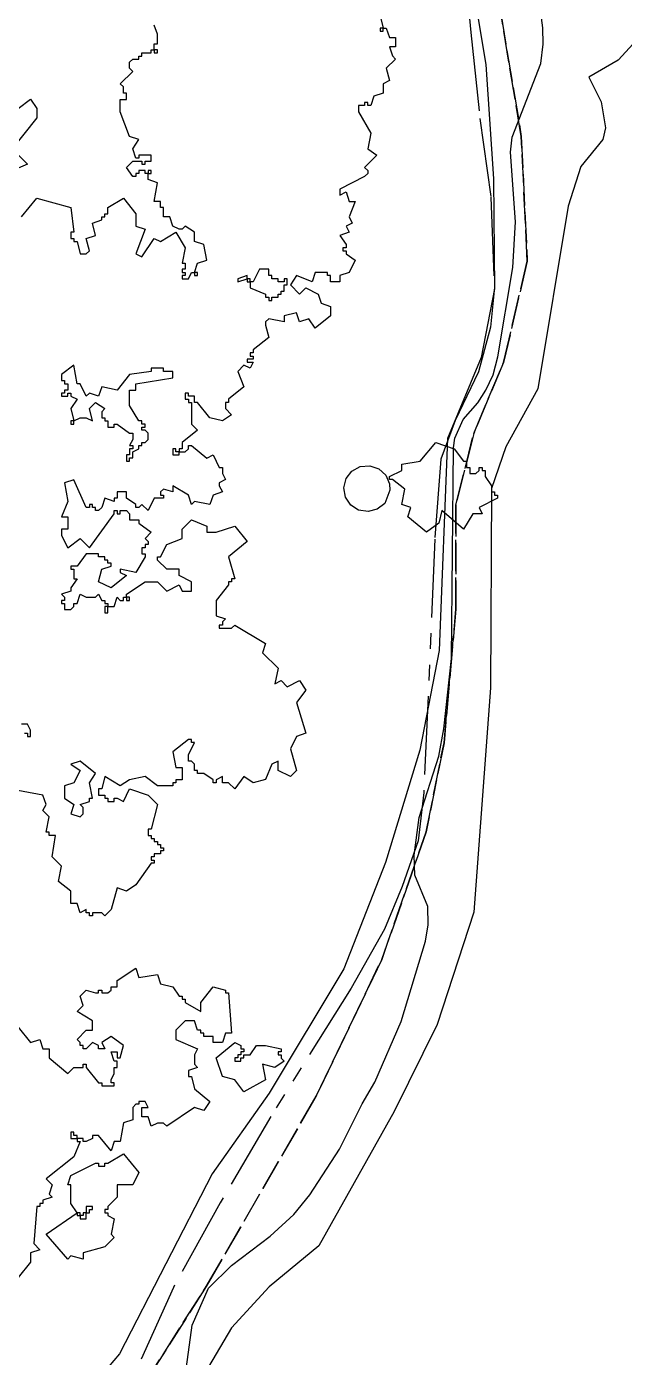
# Model space of a CAD drawing. Header units: metres. Extents: x -400 to 800, y -650 to 500.
# Drawn here: x 500.9 to 549.2, y -425.2 to -317.6 of the extents above; entities that cross this region are included whole.
import ezdxf

# ---------------------------------------------------------------- set-up
doc = ezdxf.new("R2010")
doc.units = ezdxf.units.M
doc.header["$LTSCALE"] = 2
doc.linetypes.add('DASHED', pattern=[1.524, 1.27, -0.254])
doc.linetypes.add('PHANTOM', pattern=[6.35, 3.175, -0.635, 0.635, -0.635, 0.635, -0.635])
for name, color, linetype in [('SITE-FLOOD-LIMIT', 5, 'DASHED'), ('SITE-PROPERTY', 7, 'PHANTOM'), ('SITE-TREE-CANOPY', 94, 'CONTINUOUS'), ('SITE-WATER-EDGE', 5, 'CONTINUOUS'), ('TOPO-CONTOUR-MAJOR', 8, 'CONTINUOUS'), ('TOPO-CONTOUR-MINOR', 9, 'CONTINUOUS')]:
    doc.layers.add(name, color=color, linetype=linetype)

msp = doc.modelspace()

# ---------------------------------------------------------------- linework, layer by layer
at = {"layer": 'SITE-FLOOD-LIMIT'}
for points in [[(447.55, -495.62), (454.15, -490.72), (457.73, -487.73), (460.13, -485.02), (469.26, -476.64), (476.71, -473.04), (492.08, -458.87), (499.29, -451.18), (502.65, -444.22), (503.85, -438.69), (506.98, -432.69), (515.38, -419.47), (524.27, -404.1), (529.56, -393.05), (533.16, -382.72), (534.6, -375.52), (535.56, -364.71), (535.56, -356.3), (537, -350.53), (539.41, -344.77), (541.33, -336.6), (540.85, -326.51), (538.69, -313.54)], [(538.69, -313.54), (540.85, -326.51), (541.33, -336.6), (539.41, -344.77), (537, -350.53), (535.56, -356.3), (535.56, -364.71), (534.6, -375.52), (533.16, -382.72), (529.56, -393.05), (524.27, -404.1), (515.38, -419.47), (506.98, -432.69), (503.85, -438.69), (502.65, -444.22), (499.29, -451.18), (492.08, -458.87), (476.71, -473.04), (469.26, -476.64), (460.13, -485.02), (457.73, -487.73), (451.03, -493.09)]]:
    msp.add_lwpolyline(points, dxfattribs=at)
at = {"layer": 'SITE-PROPERTY'}
msp.add_lwpolyline([(536.42, -314.42), (536.77, -318.12), (537.5, -325.07), (538.39, -331.42), (538.67, -338.68), (538.35, -341.94), (537.38, -345.55), (535.49, -349.48), (534.35, -352.59), (533.86, -359.06), (532.97, -379.54), (532.51, -383.46), (531.22, -387.13), (529.79, -390.6), (527.1, -395.35), (520.6, -405.74), (516.51, -412.7), (512.72, -419.55), (509.59, -426.5)], dxfattribs=at)
at = {"layer": 'SITE-TREE-CANOPY'}
for points in [[(529.43, -316.75), (529.68, -317.76), (529.93, -317.76), (530.18, -318.51), (530.68, -318.51), (530.68, -319.26), (530.18, -319.26), (530.43, -320), (530.68, -320.26), (529.93, -321), (530.18, -322), (529.68, -322.26), (529.68, -323.01), (528.93, -323.26), (528.68, -324.01), (528.43, -324.01), (528.43, -323.76), (528.18, -323.76), (528.18, -324.01), (527.68, -324.01), (527.68, -324.51), (528.68, -326.25), (528.43, -327.51), (529.18, -328.01), (528.18, -329.01), (528.43, -329.26), (528.43, -329.5), (528.18, -329.76), (526.18, -330.76), (526.18, -331.26), (526.68, -331), (526.93, -331.76), (527.43, -331.76), (526.93, -333.01), (527.18, -333.51), (526.68, -333.76), (526.93, -334.25), (526.18, -334.51), (526.68, -335.25), (526.68, -335.51), (526.43, -335.51), (526.43, -335.75), (526.68, -335.75), (526.68, -336.01), (527.43, -336.51), (526.93, -337.51), (526.18, -337.76), (526.18, -338.26), (525.43, -338.26), (525.43, -337.76), (525.18, -337.76), (525.18, -337.51), (524.18, -337.51), (523.93, -338.26), (522.68, -337.76), (522.18, -338.51), (522.93, -339.26), (523.43, -338.76), (524.43, -339.26), (524.68, -340), (525.43, -340.26), (525.43, -341), (524.18, -342), (523.68, -341.26), (522.93, -341.5), (522.68, -340.76), (521.68, -341), (521.68, -341.5), (520.43, -341.26), (520.18, -341.5), (520.18, -341.76), (520.43, -342.76), (519.18, -343.76), (519.18, -344.01), (518.93, -344.01), (518.93, -344.26), (519.18, -344.26), (519.18, -344.51), (518.68, -344.51), (518.68, -344.75), (519.18, -344.75), (518.93, -345.25), (518.43, -345.01), (517.93, -345.51), (518.43, -346.75), (517.18, -347.76), (517.18, -348.01), (516.93, -348.01), (516.93, -348.51), (517.43, -349.01), (516.68, -349.5), (515.68, -349.26), (514.68, -348.01), (514.43, -348.01), (514.43, -347.51), (513.93, -347.51), (513.93, -347.25), (513.68, -347.25), (513.68, -347.76), (513.93, -347.76), (513.93, -348.01), (514.18, -348.01), (514.18, -349.76), (514.68, -350.26), (513.43, -351.26), (513.43, -351.76), (513.18, -351.76), (513.18, -352), (513.68, -352), (513.93, -351.76), (513.93, -351.5), (514.18, -351.5), (515.43, -352.51), (515.93, -352.26), (516.43, -353.26), (516.68, -353.26), (516.68, -353.76), (516.93, -354.25), (516.43, -354.51), (516.43, -354.75), (516.68, -355.25), (515.93, -355.51), (515.68, -356.25), (514.43, -356.01), (514.18, -356.25), (513.93, -355.51), (512.68, -354.75), (512.68, -355.25), (511.93, -355.01), (511.68, -355.25), (511.68, -355.51), (511.93, -355.51), (511.93, -355.75), (511.18, -355.75), (510.68, -356.75), (510.18, -356.25), (509.93, -356.51), (509.68, -356.51), (509.68, -356.25), (508.93, -355.75), (508.93, -355.25), (508.18, -355.25), (508.18, -355.75), (507.93, -355.75), (507.93, -356.01), (507.18, -355.75), (506.93, -356.51), (506.68, -356.75), (506.43, -356.75), (506.43, -356.51), (506.18, -356.51), (506.18, -356.25), (505.93, -356.25), (505.93, -356.51), (505.68, -356.51), (504.68, -354.26), (503.93, -354.51), (504.18, -356.01), (503.68, -357.25), (504.18, -357.25), (504.18, -358.26), (503.68, -358.26), (503.68, -358.76), (504.18, -359.76), (505.18, -359.01), (505.93, -359.76), (507.93, -357.01), (507.93, -356.75), (508.18, -356.75), (508.18, -357.01), (508.43, -357.01), (508.43, -356.75), (508.93, -356.75), (509.18, -357.01), (509.18, -357.51), (509.93, -357.51), (509.93, -357.76), (510.93, -358.51), (510.43, -359.01), (510.68, -359.26), (510.68, -359.5), (510.43, -359.5), (510.43, -359.76), (510.18, -359.76), (510.18, -360.26), (510.43, -360.26), (510.43, -360.5), (509.68, -361.76), (508.43, -361.5), (508.43, -361.76), (508.93, -362), (507.68, -363.01), (506.68, -362.5), (506.93, -361.5), (507.68, -361.26), (507.68, -361), (507.43, -361), (507.43, -360.76), (507.18, -360.76), (507.18, -360.5), (506.68, -360.5), (506.68, -360.26), (505.68, -360.26), (504.93, -361.26), (504.43, -361.26), (504.43, -361.5), (504.68, -361.5), (504.68, -362.26), (504.93, -362.26), (504.43, -363.01), (504.43, -363.26), (503.68, -363.51), (503.93, -363.76), (503.93, -364.01), (503.68, -364.01), (503.68, -364.26), (503.93, -364.26), (503.93, -364.75), (504.43, -364.75), (504.68, -364.51), (504.68, -364.26), (504.93, -364.26), (505.18, -363.51), (505.68, -363.76), (506.43, -363.76), (506.68, -363.51), (506.93, -364.01), (507.18, -364.01), (507.18, -364.26), (507.43, -364.26), (507.43, -364.51), (507.93, -364.51), (508.18, -363.76), (508.43, -364.01), (508.68, -364.01), (508.68, -363.76), (508.93, -363.76), (508.93, -363.51), (510.43, -362.51), (511.43, -362.51), (512.18, -363.26), (513.18, -362.76), (513.43, -363.26), (514.18, -363.26), (514.18, -362.51), (513.18, -362), (513.18, -361.5), (512.18, -361.5), (511.43, -360.76), (511.43, -360.5), (511.68, -360.5), (512.18, -359.5), (513.43, -359.01), (513.43, -358.26), (514.18, -357.51), (515.43, -358.01), (515.43, -358.51), (516.18, -358.51), (517.68, -358.01), (518.68, -359.26), (517.18, -360.5), (517.68, -362.26), (517.43, -362.26), (517.43, -362.51), (517.18, -362.51), (517.18, -362.76), (516.18, -364.01), (516.18, -365.25), (516.93, -365.51), (516.68, -365.75), (516.68, -366.01), (516.43, -366.01), (516.43, -366.25), (517.43, -366.25), (517.68, -366.01), (520.18, -367.51), (519.93, -368.26), (521.18, -369.5), (520.93, -370.76), (521.43, -370.5), (521.93, -371), (522.93, -370.5), (523.43, -371.26), (522.68, -372.26), (523.43, -374.75), (522.68, -375.01), (522.18, -376.01), (522.68, -377.76), (522.18, -378.26), (521.18, -377.76), (521.18, -377.01), (520.68, -377.26), (520.18, -378.5), (519.18, -378.76), (518.43, -378.26), (517.68, -379.26), (517.18, -378.76), (516.68, -378.76), (516.68, -378.26), (516.18, -378.51), (516.18, -378.76), (515.93, -378.76), (515.93, -378.51), (515.18, -378.01), (514.68, -378.01), (514.68, -377.76), (514.43, -377.76), (514.43, -377.26), (514.18, -377.01), (513.93, -377.01), (513.93, -376.51), (514.43, -375.51), (514.18, -375.51), (514.18, -375.25), (513.93, -375.25), (512.68, -376.25), (512.93, -377.51), (513.43, -377.51), (513.43, -378.51), (512.93, -378.51), (512.93, -378.76), (512.68, -378.76), (512.68, -379), (511.43, -379), (510.43, -378.26), (509.18, -378.51), (508.43, -379), (507.18, -378.26), (506.93, -379.26), (506.68, -379.26), (506.68, -379.76), (507.18, -379.76), (507.18, -380), (507.43, -380), (507.43, -380.26), (507.93, -380.26), (507.93, -380), (508.18, -380), (508.68, -380.26), (509.18, -379.26), (510.68, -379.76), (511.43, -380.5), (510.93, -382.51), (510.68, -382.51), (510.68, -383.01), (510.93, -383.01), (510.93, -383.26), (511.18, -383.26), (511.18, -383.51), (511.43, -383.51), (511.43, -383.75), (511.68, -383.75), (511.68, -384.01), (511.93, -384.01), (511.93, -384.25), (511.68, -384.25), (511.68, -384.51), (511.18, -384.51), (511.18, -384.75), (510.93, -384.75), (510.93, -385.01), (511.18, -385.01), (511.18, -385.25), (510.93, -385.25), (509.68, -387.01), (508.93, -387.51), (508.18, -387.26), (507.68, -389), (507.18, -389.5), (506.93, -389.26), (506.18, -389.26), (506.18, -389.5), (505.93, -389.5), (505.93, -389.26), (505.68, -389.26), (505.68, -389), (505.18, -389.26), (504.93, -388.51), (504.43, -388.51), (504.43, -387.51), (503.43, -386.75), (503.68, -385.51), (502.93, -384.75), (503.18, -383.01), (502.68, -383.01), (502.68, -382.76), (502.43, -382.76), (502.68, -381.5), (502.18, -381), (502.43, -380.5), (502.18, -379.76), (499.43, -379.26)], [(500.43, -333), (501.68, -331.5), (504.43, -332.26), (504.68, -334.26), (504.43, -334.26), (504.43, -334.76), (504.68, -334.76), (504.68, -335.01), (504.93, -335.01), (505.18, -336.01), (505.68, -336.01), (505.93, -335.75), (505.68, -334.76), (506.43, -334.51), (506.18, -333.51), (506.93, -333.26), (506.93, -333), (507.18, -333), (507.18, -332.76), (507.43, -332.76), (507.43, -332.26), (508.68, -331.5), (509.68, -332.76), (509.68, -333.76), (510.43, -334.01), (509.68, -336.01), (510.18, -336.25), (511.18, -334.76), (511.68, -335.01), (512.93, -334.26), (513.68, -335.51), (513.43, -336.75), (513.68, -336.75), (513.68, -337.25), (513.43, -337.25), (513.43, -337.51), (513.68, -337.51), (513.68, -337.75), (513.43, -337.75), (513.43, -338.01), (513.93, -338.01), (514.18, -337.51), (514.43, -337.51), (514.68, -336.75), (515.43, -336.51), (515.18, -335.25), (514.43, -335.01), (514.43, -334.26), (513.68, -333.76), (513.43, -334.01), (513.18, -334.01), (512.68, -333.76), (512.43, -333.01), (511.93, -333.01), (511.93, -332.26), (511.68, -332.26), (511.68, -331.76), (511.18, -331.76), (511.43, -330.26), (510.68, -330), (510.68, -329.51), (510.43, -329.51), (510.43, -329.26), (509.93, -329.26), (509.93, -329.51), (509.68, -329.51), (509.68, -329.76), (509.43, -329.76), (508.93, -329.01), (509.43, -328.51), (510.18, -328.51), (510.18, -328.76), (510.43, -328.76), (510.43, -328.51), (510.93, -328.51), (510.93, -328.01), (509.93, -328.01), (509.93, -328.26), (509.68, -328.26), (509.43, -327.51), (509.93, -326.75), (509.18, -326.51), (508.43, -324.51), (508.43, -323.51), (508.93, -323.51), (508.93, -323), (508.68, -323), (508.68, -322.5), (508.43, -322.26), (509.43, -321.26), (509.18, -321), (509.18, -320.5), (509.43, -320.26), (509.93, -320.26), (509.93, -320.01), (510.18, -320.01), (510.18, -319.76), (510.93, -319.76), (510.93, -319.51), (511.18, -319.51), (511.18, -319.01), (511.43, -319.01), (511.43, -318.25), (511.18, -317.51)], [(500.18, -324.26), (501.18, -323.5), (501.68, -324.26), (501.68, -325.01), (499.68, -327.51), (500.93, -328.76), (499.18, -329.51)], [(500.68, -374.75), (500.93, -374.75), (500.93, -375.01), (501.18, -375.01), (501.18, -374.51), (500.93, -374.01), (500.43, -374.01)], [(500.18, -398.51), (501.18, -399.76), (501.93, -399.5), (502.18, -400.26), (502.68, -400.26), (502.68, -401), (504.18, -402.26), (504.68, -401.76), (505.43, -401.76), (505.43, -401.5), (505.68, -401.5), (505.68, -401.76), (506.68, -403.01), (506.93, -403.01), (506.93, -403.26), (507.93, -403.26), (507.93, -403.01), (507.68, -403.01), (507.68, -402.76), (507.93, -402.26), (507.93, -401.76), (508.18, -401.76), (508.18, -401.26), (507.93, -401.26), (507.68, -400.5), (508.18, -400.5), (508.18, -401), (508.43, -401), (508.68, -400), (507.68, -399.26), (506.93, -399.76), (507.18, -400.26), (506.68, -400.26), (506.68, -400), (506.18, -399.76), (505.68, -400.26), (505.43, -400.26), (505.43, -400), (505.18, -400), (505.18, -399.76), (504.93, -399.5), (505.68, -398.76), (506.18, -398.76), (506.18, -398.01), (504.93, -397.26), (505.43, -396.76), (505.18, -396.01), (505.68, -395.51), (506.43, -395.75), (506.68, -395.75), (506.68, -395.51), (506.93, -395.51), (506.93, -395.75), (507.43, -395.75), (507.68, -395.51), (507.68, -395.25), (508.18, -395.25), (508.18, -394.75), (509.68, -393.75), (509.93, -394.51), (511.43, -394.25), (511.68, -395.01), (512.68, -395.25), (513.18, -396.01), (513.43, -396.01), (513.43, -396.25), (513.68, -396.25), (513.68, -396.51), (514.93, -397.26), (514.93, -396.51), (515.93, -395.25), (516.93, -395.51), (516.93, -395.75), (517.18, -395.75), (517.43, -399), (516.93, -399), (516.68, -399.76), (515.93, -399.76), (515.93, -399.26), (515.18, -399.26), (515.18, -399), (514.93, -399), (514.93, -398.76), (514.68, -398.76), (514.43, -398.01), (513.68, -398.01), (512.93, -398.76), (512.93, -399.5), (514.68, -400.26), (514.43, -400.76), (514.43, -401.51), (514.68, -401.76), (513.93, -402.01), (513.93, -402.51), (514.18, -402.51), (514.43, -403.51), (515.68, -404.51), (515.18, -405.25), (514.43, -405.01), (512.18, -406.51), (511.93, -406.26), (511.43, -406.26), (510.93, -406.51), (510.68, -405.75), (510.18, -405.75), (510.18, -405.01), (510.68, -405.01), (510.43, -404.51), (509.93, -404.51), (509.93, -404.75), (509.68, -404.75), (509.43, -405.01), (509.43, -406.01), (508.68, -406.25), (508.43, -407.76), (507.93, -407.76), (507.68, -408.5), (506.68, -407.26), (506.18, -407.26), (506.18, -407.51), (505.68, -407.76), (505.43, -407.76), (505.43, -407.51), (504.93, -407.51), (504.93, -407.76), (505.18, -407.76), (504.68, -409), (502.43, -410.76), (502.93, -411.26), (502.68, -412.01), (502.93, -412.26), (502.18, -412.51), (502.18, -412.76), (501.93, -412.76), (501.93, -413.01), (501.68, -413.01), (501.43, -416.01), (501.93, -416.51), (501.18, -416.76), (501.18, -417.51), (500.18, -418.76)]]:
    msp.add_lwpolyline(points, dxfattribs=at)
for points in [[(529.43, -317.76), (529.43, -318.01), (529.68, -318.01), (529.68, -317.76)], [(511.18, -319.76), (511.43, -319.76), (511.43, -319.51), (511.18, -319.51)], [(510.93, -329.51), (510.93, -329.26), (510.68, -329.26), (510.68, -329.51)], [(514.43, -337.75), (514.68, -337.75), (514.68, -337.51), (514.43, -337.51)], [(518.68, -337.76), (517.93, -338.01), (517.93, -338.26), (518.68, -338.01)], [(518.93, -338.76), (520.18, -339.26), (520.18, -339.5), (520.43, -339.5), (520.43, -339.76), (520.68, -339.76), (520.68, -339.5), (521.18, -339.5), (521.18, -339.26), (521.43, -339.26), (521.43, -339.01), (521.68, -339.01), (521.68, -338.51), (521.93, -338.51), (521.93, -338.01), (521.68, -338.01), (521.68, -338.26), (521.18, -338.26), (521.18, -338.01), (520.68, -338.01), (520.68, -337.76), (520.43, -337.76), (520.43, -337.25), (519.68, -337.25), (519.18, -338.26), (518.93, -338.26)], [(518.68, -338.26), (518.93, -338.26), (518.93, -338.01), (518.68, -338.01)], [(505.18, -349.26), (505.68, -349.26), (506.18, -349.51), (505.93, -348.51), (506.43, -348.01), (507.18, -348.51), (506.93, -348.76), (506.93, -349.26), (507.18, -349.26), (507.18, -349.51), (507.43, -349.51), (507.43, -350), (507.93, -350), (507.93, -349.76), (508.18, -349.76), (509.18, -350.5), (509.43, -350.5), (509.43, -351), (509.18, -351.5), (509.43, -351.5), (509.43, -351.76), (509.18, -351.76), (509.18, -352.26), (508.93, -352.26), (508.93, -352.76), (509.18, -352.76), (509.18, -352.5), (509.43, -352.5), (509.43, -352), (509.93, -351.76), (509.93, -351.5), (510.18, -351.5), (510.18, -351.26), (510.43, -351.26), (510.68, -351), (510.68, -350.5), (510.43, -350.26), (510.18, -350.26), (510.18, -350), (510.43, -350), (510.43, -349.76), (510.18, -349.76), (510.18, -349.51), (509.93, -349.51), (509.18, -348.26), (509.18, -347.01), (509.68, -347.01), (509.68, -346.51), (512.68, -346.01), (512.68, -345.51), (511.93, -345.51), (511.93, -345.25), (510.93, -345.25), (510.93, -345.51), (509.18, -345.75), (508.18, -347.01), (506.93, -346.75), (506.68, -347.51), (505.93, -347.25), (505.68, -347.51), (505.18, -346.51), (504.93, -346.51), (504.68, -345.01), (503.68, -345.75), (503.68, -346.25), (503.93, -346.25), (503.93, -346.51), (504.18, -346.51), (504.18, -347.01), (503.93, -347.01), (503.93, -347.25), (503.68, -347.25), (503.68, -347.51), (504.18, -347.51), (504.18, -347.25), (504.43, -347.25), (504.43, -347.51), (504.93, -347.75), (504.43, -348.51), (504.68, -349.51)], [(504.43, -349.51), (504.43, -349.76), (504.68, -349.76), (504.68, -349.51)], [(512.93, -352), (512.93, -351.76), (512.68, -351.76), (512.68, -352.26), (513.18, -352.26), (513.18, -352)], [(536.18, -352.76), (536.43, -352.76), (536.43, -353.26), (536.68, -353.26), (536.68, -353.75), (537.18, -353.75), (537.43, -353.51), (537.43, -353.26), (537.68, -353.26), (537.68, -353.51), (537.93, -353.51), (537.93, -354.01), (538.43, -354.75), (538.43, -355.25), (538.68, -355.25), (538.68, -355.51), (538.93, -355.51), (538.93, -355.75), (537.43, -356.51), (537.68, -357.01), (536.93, -357.01), (536.18, -358.26), (534.43, -356.76), (534.18, -357.76), (533.18, -358.5), (531.68, -357.26), (531.93, -356.51), (531.18, -356.25), (531.43, -355.01), (530.43, -354.25), (530.18, -354.25), (530.18, -354.01), (531.18, -353.51), (531.18, -353.01), (532.68, -352.76), (533.93, -351.26), (535.43, -351.76)], [(530.23, -355.11), (529.81, -356.18), (529.2, -356.65), (528.46, -356.84), (527.7, -356.72), (527.06, -356.31), (526.64, -355.66), (526.5, -354.91), (526.68, -354.16), (527.15, -353.56), (527.83, -353.2), (528.59, -353.13), (529.32, -353.37), (529.89, -353.9), (530.2, -354.6)], [(507.18, -364.51), (507.18, -365.01), (507.43, -365.01), (507.43, -364.51)], [(508.93, -364.01), (509.18, -364.01), (509.18, -363.76), (508.93, -363.76)], [(505.18, -377.76), (504.68, -378.76), (503.93, -379.01), (503.93, -380), (504.68, -380.5), (504.43, -381.26), (505.18, -381.5), (505.43, -381.26), (505.43, -380.76), (505.18, -380.5), (505.93, -380.26), (505.93, -380), (506.18, -380), (505.93, -378.76), (506.43, -378.01), (505.18, -377.01), (504.43, -377.26)], [(518.18, -400.26), (518.43, -400.26), (518.43, -400.5), (518.18, -400.5), (518.18, -400.76), (517.93, -400.76), (517.93, -401), (517.68, -401), (517.68, -401.26), (518.18, -401.26), (518.18, -401), (518.43, -401), (518.43, -400.76), (518.93, -400.76), (519.43, -400), (520.18, -400), (521.43, -400.26), (521.43, -400.5), (521.18, -400.5), (521.18, -400.76), (521.43, -400.76), (521.43, -401.01), (521.68, -401.26), (520.93, -401.76), (519.93, -401.51), (520.18, -402.76), (518.43, -403.75), (517.68, -402.76), (516.68, -402.51), (516.18, -401), (517.68, -399.76), (518.18, -400)], [(504.93, -407.26), (504.68, -407.26), (504.68, -407.01), (504.43, -407.01), (504.43, -407.51), (504.93, -407.51)], [(504.43, -412.76), (504.43, -411.26), (504.18, -411.26), (504.43, -410.5), (506.43, -409.5), (506.68, -409.5), (506.68, -409.76), (507.18, -409.76), (507.18, -409.5), (507.43, -409.5), (508.68, -408.76), (509.93, -410.26), (509.43, -411.26), (508.18, -411.26), (508.18, -412.26), (507.43, -413.01), (507.43, -413.25), (507.18, -413.25), (507.18, -413.51), (507.43, -413.51), (507.43, -413.75), (507.93, -414.01), (507.68, -415.25), (507.93, -415.51), (507.18, -416.26), (505.43, -416.76), (505.43, -417.26), (504.43, -417.01), (504.18, -417.26), (502.43, -415.25), (504.93, -413.51)], [(505.93, -413.51), (505.93, -413.25), (506.18, -413.25), (506.18, -413.01), (505.68, -413.01), (505.68, -413.51)], [(504.93, -413.75), (505.18, -413.75), (505.18, -413.51), (504.93, -413.51)], [(505.18, -414.01), (505.68, -414.01), (505.68, -413.51), (505.43, -413.51), (505.43, -413.75), (505.18, -413.75)]]:
    msp.add_lwpolyline(points, close=True, dxfattribs=at)
at = {"layer": 'SITE-WATER-EDGE'}
msp.add_lwpolyline([(513.53, -427.74), (514.23, -422.61), (515.57, -419.6), (517.42, -417.77), (520.54, -415.42), (522.47, -413.65), (523.74, -412.07), (526.14, -408.38), (527.97, -404.7), (529.01, -402.97), (531.13, -398.06), (533.09, -391.55), (533.33, -390.23), (533.3, -388.77), (532.25, -386.23), (532.18, -384.61), (532.58, -381.57), (534.18, -376.61), (534.59, -374.41), (535.2, -368.71), (535.36, -351.67), (535.47, -350.9), (536.14, -349.4), (537.33, -348.05), (537.98, -347.03), (538.58, -345.79), (538.95, -344.33), (540.15, -337.11), (540.38, -333.41), (539.98, -327.78), (540.12, -326.58), (542.43, -320.61), (542.62, -319.05), (542.58, -317.72), (541.66, -310.85)], dxfattribs=at)
at = {"layer": 'TOPO-CONTOUR-MAJOR'}
msp.add_lwpolyline([(535.44, -305.59), (537.98, -320.7), (538.59, -329.94), (538.67, -338.84), (537.59, -344.38), (534.88, -350.93), (534.22, -368.06), (532.64, -376.12), (529.87, -385.19), (526.5, -393.79), (520.46, -403.84), (515.86, -410.38), (508.36, -424.92), (501.03, -433.55)], dxfattribs=at)
at = {"layer": 'TOPO-CONTOUR-MINOR'}
msp.add_lwpolyline([(550.19, -318.69), (548.67, -320.34), (546.3, -321.71), (547.31, -323.72), (547.66, -325.81), (547.44, -326.75), (545.65, -328.93), (544.64, -332.14), (542.19, -346.9), (539.6, -351.61), (538.43, -354.96), (538.37, -371.08), (537.01, -389.22), (534.04, -398.29), (530.57, -405.34), (524.49, -416.18), (520.46, -419.5), (517.43, -422.82), (508.11, -438.59)], dxfattribs=at)

doc.saveas('drawing.dxf')
